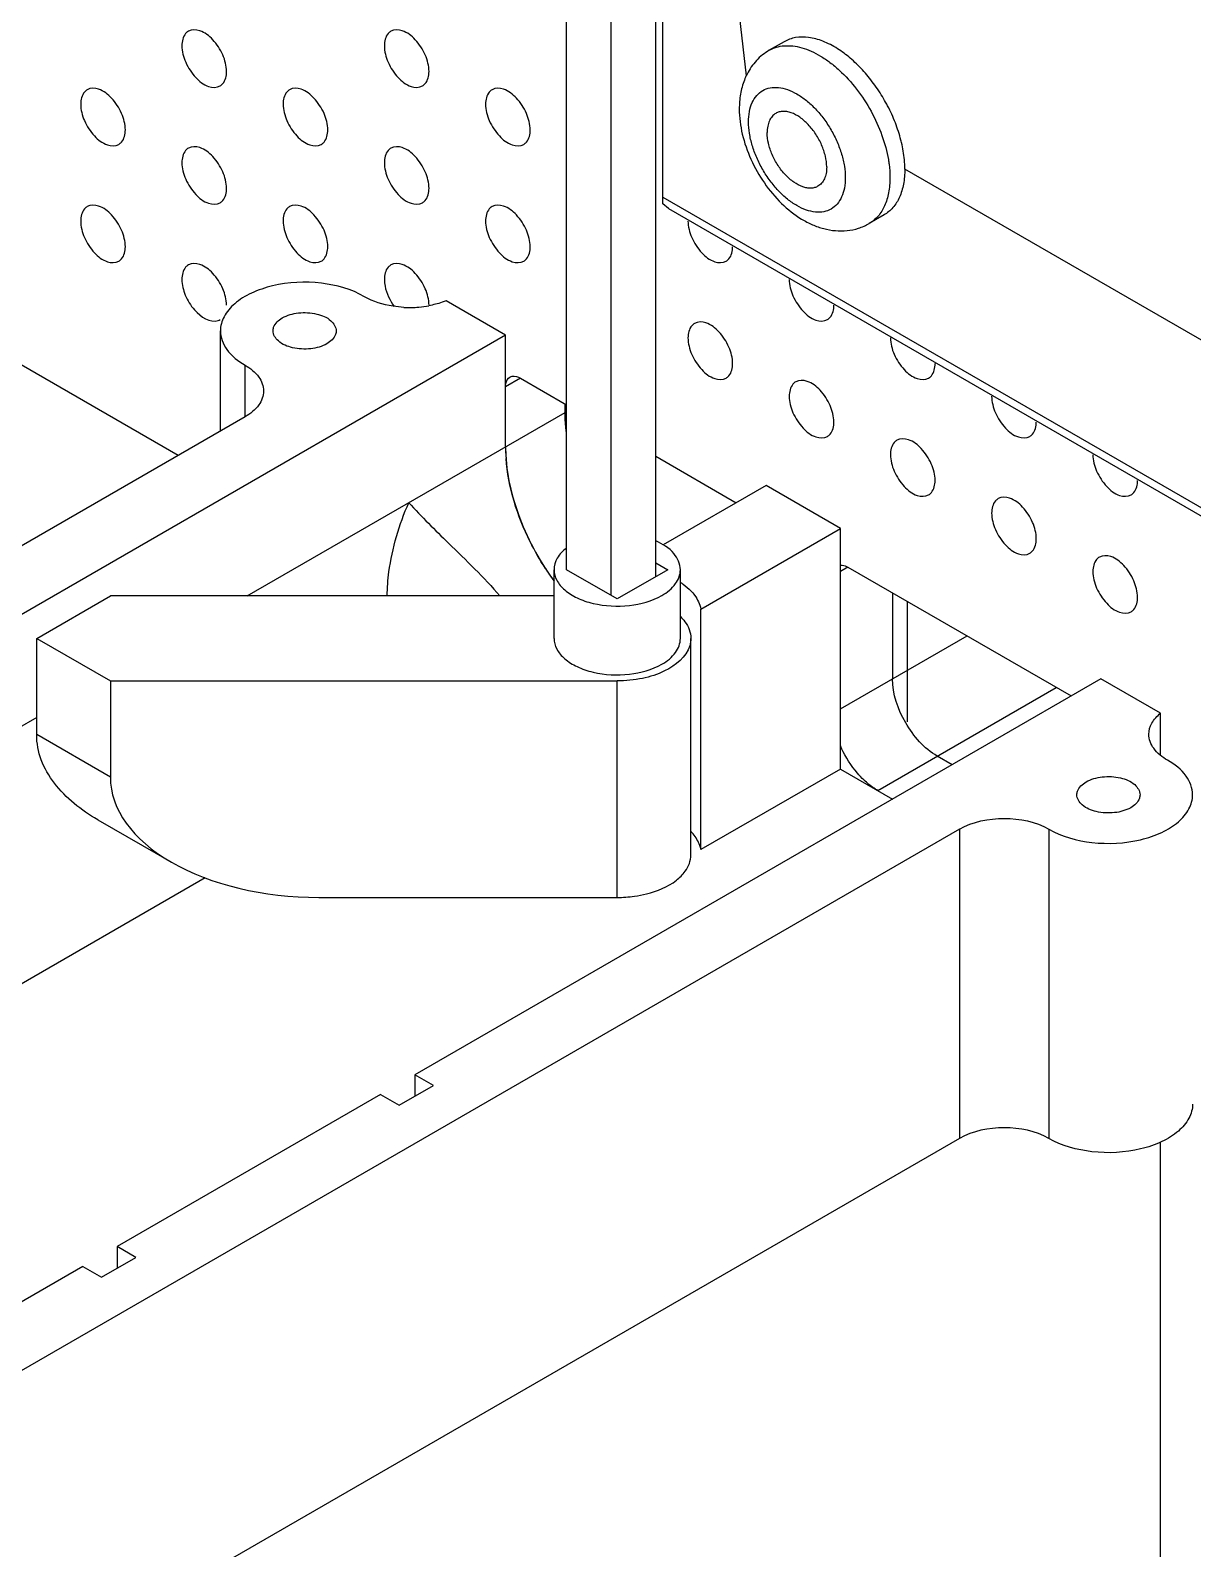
# Model space of a CAD drawing. Header units: millimetres. Extents: x 0 to 1189, y 0 to 841.
# Drawn here: x 968.2 to 1023.5, y 201.2 to 273.3 of the extents above; entities that cross this region are included whole.
import ezdxf

# ---------------------------------------------------------------- set-up
doc = ezdxf.new("R2010")
doc.units = ezdxf.units.MM
doc.header["$LTSCALE"] = 65.395
doc.layers.get('0').update_dxf_attribs({"linetype": 'CONTINUOUS'})
for name, color, linetype in [('AXIS', 7, 'CONTINUOUS'), ('CURVES', 7, 'CONTINUOUS'), ('SURFACES', 7, 'CONTINUOUS')]:
    doc.layers.add(name, color=color, linetype=linetype)

msp = doc.modelspace()

# ---------------------------------------------------------------- hatches: boundary and pattern name
at = {"linetype": 'Continuous'}
h = msp.add_hatch(dxfattribs=at)
h.set_pattern_fill('DEFAULT__2', color=2, scale=24.760129, angle=285, style=0, pattern_type=0)
h.set_pattern_definition([(285, (0, 0), (23.91645, 6.4084), [])])
edge = h.paths.add_edge_path()
edge.add_line((972.145, 59.583), (1104.698, 80.089))
edge.add_line((972.145, 79.996), (972.145, 59.583))
edge.add_line((972.145, 79.996), (1102.913, 100.226))
edge.add_line((1102.913, 100.226), (1102.913, 254.544))
edge.add_line((1104.698, 254.82), (1102.913, 254.544))
edge.add_line((1104.698, 254.82), (1104.698, 354.433))
edge.add_line((1104.698, 354.433), (1109.159, 355.124))
edge.add_line((1109.159, 77.513), (1109.159, 355.124))
edge.add_line((1109.159, 77.513), (1104.698, 76.823))
edge.add_line((1104.698, 76.823), (1104.698, 80.089))
edge = h.paths.add_edge_path()
edge.add_line((985.564, 322.94), (972.18, 320.869))
edge.add_line((985.564, 322.94), (985.564, 304.65))
edge.add_line((972.18, 302.579), (985.564, 304.65))
edge.add_line((972.18, 320.869), (972.18, 302.579))
edge = h.paths.add_edge_path()
edge.add_line((1091.359, 339.306), (1097.605, 340.272))
edge.add_line((1097.605, 340.272), (1097.605, 314.961))
edge.add_line((1091.359, 316.634), (1097.605, 314.961))
edge.add_line((1091.359, 339.306), (1091.359, 316.634))

# ---------------------------------------------------------------- linework, layer by layer
at = {"color": 7, "linetype": 'Continuous'}
for p, q in [((1000.015, 290.742), (1002.242, 271.16)), ((998.289, 265.09), (998.289, 282.348)), ((993.712, 247.699), (993.712, 279.834)), ((995.833, 246.474), (995.833, 278.609)), ((997.955, 247.372), (997.955, 277.384)), ((1030.816, 254.588), (1009.779, 266.733)), ((998.289, 265.408), (1030.816, 246.629)), ((998.548, 264.856), (998.289, 265.09)), ((998.548, 264.856), (1031.782, 245.668)), ((975.256, 253.128), (957.798, 263.208)), ((990.813, 258.844), (987.984, 260.477)), ((990.813, 258.844), (958.22, 240.026)), ((990.813, 253.536), (990.813, 258.844)), ((991.52, 256.802), (993.712, 255.537)), ((993.641, 255.169), (993.641, 255.578)), ((978.438, 254.965), (918.162, 220.165)), ((997.955, 253.087), (1001.773, 250.883)), ((1003.187, 251.699), (998.303, 248.88)), ((1006.723, 249.658), (1003.187, 251.699)), ((1000.092, 245.83), (1006.723, 249.658)), ((1006.723, 238.227), (1006.723, 249.658)), ((996.116, 246.311), (993.712, 247.699)), ((998.52, 247.699), (996.116, 246.311)), ((997.955, 248.025), (998.52, 247.699)), ((1007.076, 247.821), (1017.683, 241.697)), ((968.539, 244.433), (972.039, 246.453)), ((993.116, 246.453), (972.039, 246.453)), ((1009.198, 246.596), (1009.198, 242.514)), ((1000.092, 234.399), (1000.092, 245.83)), ((968.539, 239.86), (968.539, 244.433)), ((968.539, 244.433), (972.039, 242.412)), ((1019.097, 242.514), (986.504, 223.697)), ((1021.926, 240.881), (1019.097, 242.514)), ((972.039, 242.412), (972.039, 237.84)), ((972.039, 242.412), (996.116, 242.412)), ((1021.926, 238.88), (1021.926, 240.881)), ((1012.026, 238.431), (1011.319, 238.84)), ((1006.723, 238.227), (1000.092, 234.399)), ((1006.723, 238.227), (1009.197, 236.798)), ((1012.38, 235.37), (952.103, 200.569)), ((981.938, 232.124), (996.116, 232.124)), ((987.388, 223.186), (986.504, 223.697)), ((986.504, 223.697), (986.504, 222.676)), ((985.762, 222.247), (987.388, 223.186)), ((984.878, 222.758), (972.362, 215.532)), ((984.878, 222.758), (985.762, 222.247)), ((1012.38, 220.673), (953.275, 186.549)), ((1021.926, 126.571), (1021.926, 220.494)), ((971.619, 214.082), (973.246, 215.021)), ((973.246, 215.021), (972.362, 215.532)), ((972.362, 215.532), (972.362, 214.511)), ((970.736, 214.593), (958.22, 207.367)), ((970.736, 214.593), (971.619, 214.082))]:
    msp.add_line(p, q, dxfattribs=at)
at = {"color": 9, "linetype": 'Continuous'}
for p, q in [((978.438, 254.965), (978.438, 257.415)), ((991.52, 256.802), (990.813, 256.394)), ((978.544, 246.453), (993.641, 255.169)), ((1007.076, 247.821), (1006.723, 247.617)), ((1006.723, 241.085), (1012.733, 244.555)), ((996.116, 232.124), (996.116, 242.412)), ((1008.49, 237.207), (1016.976, 242.106)), ((968.539, 240.677), (958.22, 234.719)), ((972.039, 237.84), (968.539, 239.86)), ((1012.38, 235.37), (1012.38, 220.673)), ((1016.622, 235.37), (1016.622, 220.673)), ((976.541, 233.049), (963.523, 225.533))]:
    msp.add_line(p, q, dxfattribs=at)
at = {"color": 7, "linetype": 'Continuous'}
for centre, radius, start, end in [((1005.051, 269.843), 3.104, 153.01984, 158.83062), ((986.246, 265.335), 5.179, 267.12739, 274.92759), ((986.274, 265.044), 4.886, 274.89729, 280.63555), ((998.334, 253.543), 7.521, 180.05043, 184.26239), ((1003.442, 254.694), 12.784, 212.88249, 216.1153), ((1011.319, 241.306), 5.006, 203.26377, 204.78448), ((998.005, 233.716), 2.234, 39.77087, 43.61362), ((996.117, 238.095), 5.971, 269.9874, 277.82967)]:
    msp.add_arc(centre, radius, start, end, dxfattribs=at)
msp.add_ellipse((981.938, 237.84), major_axis=(9.899, 0), ratio=0.577353, start_param=-3.141593, end_param=-1.570796, dxfattribs=at)
for points, knots in [([(1003.338, 272.378), (1003.113, 272.248), (1002.701, 271.917), (1002.403, 271.483), (1002.285, 271.251)], [0, 0, 0, 0, 0.500152, 1, 1, 1, 1]), ([(1002.157, 270.964), (1002.073, 270.749), (1001.951, 270.295), (1001.915, 269.827), (1001.915, 269.591)], [0, 0, 0, 0, 0.49401, 1, 1, 1, 1]), ([(1001.915, 269.591), (1001.915, 269.19), (1002.023, 268.365), (1002.438, 267.175), (1003.071, 266.059), (1003.881, 265.09), (1004.686, 264.449), (1005.384, 264.083), (1005.922, 263.892), (1006.476, 263.792), (1007.037, 263.794), (1007.585, 263.907), (1007.928, 264.058), (1008.088, 264.15)], [0, 0, 0, 0, 0.125112, 0.256737, 0.391183, 0.523224, 0.648938, 0.709286, 0.768293, 0.826469, 0.884305, 0.942125, 1, 1, 1, 1]), ([(984.112, 260.671), (983.495, 261.032), (982.014, 261.437), (980.139, 261.346), (978.761, 260.89), (977.954, 260.4), (977.407, 259.78), (977.267, 259.279), (977.267, 259.048)], [0, 0, 0, 0, 0.269423, 0.560957, 0.695239, 0.813046, 0.912835, 1, 1, 1, 1]), ([(985.986, 260.163), (985.813, 260.172), (985.166, 260.237), (984.524, 260.431), (984.112, 260.671)], [0, 0, 0, 0, 0.267635, 1, 1, 1, 1]), ([(987.984, 260.477), (987.922, 260.451), (987.659, 260.352), (987.385, 260.281), (987.175, 260.242)], [0, 0, 0, 0, 0.24025, 1, 1, 1, 1]), ([(977.267, 259.048), (977.267, 258.736), (977.539, 258.041), (978.108, 257.606), (978.438, 257.415)], [0, 0, 0, 0, 0.449171, 1, 1, 1, 1]), ([(978.438, 257.415), (978.687, 257.272), (979.113, 256.945), (979.317, 256.424), (979.317, 256.19)], [0, 0, 0, 0, 0.550826, 1, 1, 1, 1]), ([(990.813, 256.394), (990.813, 256.445), (990.824, 256.614), (990.915, 256.792), (991.02, 256.852)], [0, 0, 0, 0, 0.294965, 1, 1, 1, 1]), ([(991.02, 256.852), (991.053, 256.871), (991.219, 256.931), (991.404, 256.87), (991.52, 256.802)], [0, 0, 0, 0, 0.220859, 1, 1, 1, 1]), ([(979.317, 256.19), (979.317, 255.956), (979.113, 255.435), (978.687, 255.109), (978.438, 254.965)], [0, 0, 0, 0, 0.449174, 1, 1, 1, 1]), ([(993.709, 254.157), (993.698, 254.244), (993.659, 254.58), (993.641, 254.918), (993.641, 255.169)], [0, 0, 0, 0, 0.257124, 1, 1, 1, 1]), ([(990.813, 253.536), (990.813, 252.46), (991.303, 250.198), (992.381, 248.176), (993.075, 247.213)], [0, 0, 0, 0, 0.47567, 1, 1, 1, 1]), ([(992.706, 247.753), (992.441, 248.164), (991.521, 249.781), (990.934, 251.615), (990.834, 252.984)], [0, 0, 0, 0, 0.262727, 1, 1, 1, 1]), ([(985.192, 246.453), (985.196, 246.835), (985.312, 248.355), (985.757, 249.84), (986.217, 250.883)], [0, 0, 0, 0, 0.250955, 1, 1, 1, 1]), ([(986.217, 250.883), (986.817, 250.214), (988.298, 248.774), (989.777, 247.33), (990.546, 246.454)], [0, 0, 0, 0, 0.435328, 1, 1, 1, 1]), ([(1006.723, 247.916), (1006.75, 247.918), (1006.874, 247.917), (1006.994, 247.869), (1007.076, 247.821)], [0, 0, 0, 0, 0.22466, 1, 1, 1, 1]), ([(999.117, 247.103), (999.164, 247.072), (999.342, 246.949), (999.508, 246.807), (999.619, 246.691)], [0, 0, 0, 0, 0.261795, 1, 1, 1, 1]), ([(999.619, 246.691), (999.68, 246.627), (999.895, 246.376), (1000.046, 246.066), (1000.092, 245.83)], [0, 0, 0, 0, 0.270238, 1, 1, 1, 1]), ([(999.118, 245.471), (999.196, 245.396), (999.457, 245.109), (999.616, 244.714), (999.616, 244.433)], [0, 0, 0, 0, 0.277228, 1, 1, 1, 1]), ([(993.116, 244.433), (993.116, 244.26), (993.221, 243.885), (993.629, 243.421), (994.231, 243.054), (995.261, 242.711), (996.664, 242.64), (997.773, 242.94), (998.237, 243.208)], [0, 0, 0, 0, 0.08715, 0.186864, 0.304531, 0.438673, 0.730088, 1, 1, 1, 1]), ([(999.564, 244.086), (999.401, 243.545), (998.558, 242.881), (997.297, 242.492), (996.518, 242.412), (996.116, 242.412)], [0, 0, 0, 0, 0.422422, 0.699497, 1, 1, 1, 1]), ([(998.237, 243.208), (998.486, 243.351), (998.912, 243.678), (999.116, 244.199), (999.116, 244.433)], [0, 0, 0, 0, 0.550752, 1, 1, 1, 1]), ([(1011.319, 238.84), (1010.689, 239.203), (1009.695, 240.351), (1009.198, 241.787), (1009.198, 242.514)], [0, 0, 0, 0, 0.499999, 1, 1, 1, 1]), ([(1021.371, 239.879), (1021.371, 240.06), (1021.487, 240.455), (1021.763, 240.749), (1021.926, 240.881)], [0, 0, 0, 0, 0.463976, 1, 1, 1, 1]), ([(971.439, 235.819), (970.661, 236.268), (969.58, 237.107), (968.7, 238.618), (968.537, 239.453), (968.539, 239.86)], [0, 0, 0, 0, 0.520067, 0.764422, 1, 1, 1, 1]), ([(1022.262, 238.645), (1022.01, 238.789), (1021.578, 239.116), (1021.37, 239.643), (1021.371, 239.879)], [0, 0, 0, 0, 0.551366, 1, 1, 1, 1]), ([(1007.835, 237.705), (1007.727, 237.808), (1007.305, 238.256), (1006.97, 238.784), (1006.774, 239.207)], [0, 0, 0, 0, 0.242451, 1, 1, 1, 1]), ([(1023.451, 237.003), (1023.45, 237.317), (1023.173, 238.018), (1022.597, 238.454), (1022.262, 238.645)], [0, 0, 0, 0, 0.448671, 1, 1, 1, 1]), ([(1008.49, 237.207), (1008.434, 237.239), (1008.201, 237.385), (1007.987, 237.56), (1007.835, 237.705)], [0, 0, 0, 0, 0.237222, 1, 1, 1, 1]), ([(1016.622, 235.37), (1017.241, 235.012), (1018.72, 234.612), (1020.591, 234.707), (1021.964, 235.164), (1022.767, 235.654), (1023.311, 236.273), (1023.451, 236.772), (1023.451, 237.003)], [0, 0, 0, 0, 0.269873, 0.561322, 0.695464, 0.813141, 0.912854, 1, 1, 1, 1]), ([(1000.092, 234.399), (1000.079, 234.464), (1000.007, 234.734), (999.858, 234.981), (999.722, 235.145)], [0, 0, 0, 0, 0.237176, 1, 1, 1, 1]), ([(999.148, 233.135), (999.221, 233.208), (999.468, 233.491), (999.616, 233.872), (999.616, 234.145)], [0, 0, 0, 0, 0.275949, 1, 1, 1, 1]), ([(996.931, 232.18), (997.125, 232.207), (997.826, 232.34), (998.515, 232.621), (998.925, 232.939)], [0, 0, 0, 0, 0.274344, 1, 1, 1, 1]), ([(1023.451, 222.306), (1023.451, 222.075), (1023.311, 221.576), (1022.767, 220.957), (1021.964, 220.467), (1020.591, 220.01), (1018.72, 219.915), (1017.241, 220.315), (1016.622, 220.673)], [0, 0, 0, 0, 0.087146, 0.186859, 0.304536, 0.438678, 0.730127, 1, 1, 1, 1])]:
    msp.add_open_spline(points, degree=3, knots=knots, dxfattribs=at)
at = {"color": 9, "linetype": 'Continuous'}
for points, knots in [([(1003.338, 272.378), (1003.445, 272.439), (1003.677, 272.539), (1004.059, 272.608), (1004.469, 272.597), (1004.899, 272.509), (1005.342, 272.345), (1005.791, 272.108), (1006.238, 271.804), (1006.833, 271.304), (1007.519, 270.546), (1008.202, 269.499), (1008.716, 268.368), (1008.931, 267.576), (1008.997, 267.185)], [0, 0, 0, 0, 0.042851, 0.087179, 0.134224, 0.184855, 0.23954, 0.298395, 0.361243, 0.427678, 0.56873, 0.715717, 0.861729, 1, 1, 1, 1]), ([(1002.355, 268.978), (1002.355, 269.143), (1002.379, 269.456), (1002.506, 269.886), (1002.72, 270.236), (1003.017, 270.485), (1003.381, 270.617), (1003.79, 270.628), (1004.226, 270.522), (1004.675, 270.309), (1005.121, 269.997), (1005.548, 269.596), (1005.942, 269.124), (1006.288, 268.596), (1006.572, 268.032), (1006.785, 267.455), (1006.918, 266.884), (1006.951, 266.506), (1006.951, 266.325)], [0, 0, 0, 0, 0.060381, 0.114394, 0.162977, 0.20835, 0.253722, 0.302305, 0.356319, 0.416698, 0.483284, 0.55513, 0.630755, 0.708348, 0.785942, 0.861567, 0.933411, 1, 1, 1, 1]), ([(1006.951, 266.325), (1006.951, 266.16), (1006.926, 265.847), (1006.799, 265.417), (1006.585, 265.067), (1006.289, 264.818), (1005.924, 264.686), (1005.515, 264.675), (1005.079, 264.781), (1004.631, 264.994), (1004.185, 265.306), (1003.757, 265.707), (1003.363, 266.179), (1003.017, 266.707), (1002.733, 267.271), (1002.521, 267.848), (1002.388, 268.419), (1002.355, 268.797), (1002.355, 268.978)], [0, 0, 0, 0, 0.060381, 0.114394, 0.162977, 0.20835, 0.253722, 0.302305, 0.356319, 0.416698, 0.483284, 0.55513, 0.630755, 0.708348, 0.785942, 0.861567, 0.933411, 1, 1, 1, 1]), ([(1008.997, 267.185), (1009.009, 267.111), (1009.052, 266.827), (1009.072, 266.538), (1009.072, 266.325)], [0, 0, 0, 0, 0.258755, 1, 1, 1, 1]), ([(1009.072, 266.325), (1009.072, 266.084), (1009.036, 265.626), (1008.851, 264.998), (1008.585, 264.564), (1008.316, 264.3), (1008.166, 264.195), (1008.088, 264.15)], [0, 0, 0, 0, 0.289587, 0.548633, 0.781635, 0.891837, 1, 1, 1, 1])]:
    msp.add_open_spline(points, degree=3, knots=knots, dxfattribs=at)
at = {"color": 7, "linetype": 'Continuous'}
for points in [[(999.616, 244.433), (999.616, 244.316), (999.598, 244.198), (999.564, 244.086)], [(1012.38, 235.37), (1013.009, 235.733), (1014.501, 236.021), (1015.993, 235.733), (1016.622, 235.37)], [(998.925, 232.939), (999.003, 233), (999.078, 233.065), (999.148, 233.135)], [(1016.622, 220.673), (1015.993, 221.036), (1014.501, 221.324), (1013.009, 221.036), (1012.38, 220.673)]]:
    msp.add_open_spline(points, degree=3, dxfattribs=at)
at = {"layer": 'AXIS', "color": 7, "linetype": 'Continuous'}
for p, q in [((1004.045, 272.786), (1003.338, 272.378)), ((1008.795, 264.558), (1008.088, 264.15)), ((977.267, 254.289), (977.267, 259.048)), ((993.116, 244.433), (993.116, 247.699)), ((999.116, 244.433), (999.116, 247.699))]:
    msp.add_line(p, q, dxfattribs=at)
for centre, radius, start, end in [((1001.683, 265.937), 8.213, 27.57405, 30.34703), ((1003.165, 266.465), 6.637, 13.31315, 14.40811), ((1004.992, 266.727), 4.787, 2.04349, 2.31891), ((1005.187, 266.733), 4.592, 0.00568, 2.05978), ((976.996, 260.018), 0.504, 288.90508, 300.13009)]:
    msp.add_arc(centre, radius, start, end, dxfattribs=at)
for points, knots in [([(975.747, 273.283), (975.698, 273.254), (975.496, 273.084), (975.438, 272.798), (975.438, 272.597)], [0, 0, 0, 0, 0.220867, 1, 1, 1, 1]), ([(977.559, 271.372), (977.559, 271.64), (977.412, 272.198), (976.963, 272.877), (976.393, 273.346), (975.904, 273.374), (975.747, 273.283)], [0, 0, 0, 0, 0.271663, 0.564879, 0.816489, 1, 1, 1, 1]), ([(985.364, 273.283), (985.315, 273.254), (985.113, 273.084), (985.054, 272.798), (985.054, 272.597)], [0, 0, 0, 0, 0.220867, 1, 1, 1, 1]), ([(987.176, 271.372), (987.176, 271.64), (987.029, 272.198), (986.58, 272.877), (986.01, 273.346), (985.521, 273.374), (985.364, 273.283)], [0, 0, 0, 0, 0.271663, 0.564879, 0.816489, 1, 1, 1, 1]), ([(1006.581, 272.453), (1006.36, 272.593), (1005.92, 272.824), (1005.24, 273.015), (1004.693, 273.016), (1004.304, 272.915), (1004.128, 272.833), (1004.046, 272.786)], [0, 0, 0, 0, 0.292209, 0.552271, 0.784188, 0.893224, 1, 1, 1, 1]), ([(975.438, 272.597), (975.438, 272.328), (975.584, 271.771), (976.034, 271.091), (976.603, 270.623), (977.093, 270.595), (977.249, 270.686)], [0, 0, 0, 0, 0.271663, 0.564879, 0.816489, 1, 1, 1, 1]), ([(985.054, 272.597), (985.054, 272.329), (985.201, 271.771), (985.65, 271.091), (986.22, 270.623), (986.709, 270.595), (986.866, 270.686)], [0, 0, 0, 0, 0.271663, 0.564879, 0.816489, 1, 1, 1, 1]), ([(1008.771, 270.086), (1008.626, 270.333), (1008.314, 270.808), (1007.783, 271.453), (1007.209, 272.009), (1006.793, 272.32), (1006.581, 272.453)], [0, 0, 0, 0, 0.264245, 0.522407, 0.769155, 1, 1, 1, 1]), ([(977.249, 270.686), (977.299, 270.714), (977.5, 270.885), (977.559, 271.171), (977.559, 271.372)], [0, 0, 0, 0, 0.220867, 1, 1, 1, 1]), ([(986.866, 270.686), (986.915, 270.715), (987.117, 270.885), (987.176, 271.171), (987.176, 271.372)], [0, 0, 0, 0, 0.220867, 1, 1, 1, 1]), ([(972.751, 268.596), (972.751, 268.864), (972.604, 269.422), (972.155, 270.101), (971.585, 270.57), (971.096, 270.598), (970.939, 270.507)], [0, 0, 0, 0, 0.271663, 0.564879, 0.816489, 1, 1, 1, 1]), ([(982.367, 268.596), (982.367, 268.864), (982.221, 269.422), (981.771, 270.101), (981.202, 270.57), (980.712, 270.598), (980.556, 270.507)], [0, 0, 0, 0, 0.271663, 0.564879, 0.816489, 1, 1, 1, 1]), ([(991.984, 268.596), (991.984, 268.864), (991.837, 269.422), (991.388, 270.101), (990.818, 270.57), (990.329, 270.598), (990.172, 270.507)], [0, 0, 0, 0, 0.271663, 0.564879, 0.816489, 1, 1, 1, 1]), ([(970.939, 270.507), (970.89, 270.478), (970.688, 270.308), (970.629, 270.022), (970.629, 269.82)], [0, 0, 0, 0, 0.220867, 1, 1, 1, 1]), ([(980.556, 270.507), (980.506, 270.478), (980.305, 270.308), (980.246, 270.022), (980.246, 269.821)], [0, 0, 0, 0, 0.220867, 1, 1, 1, 1]), ([(990.172, 270.507), (990.123, 270.478), (989.921, 270.308), (989.863, 270.022), (989.863, 269.821)], [0, 0, 0, 0, 0.220867, 1, 1, 1, 1]), ([(970.629, 269.82), (970.629, 269.552), (970.776, 268.995), (971.226, 268.315), (971.795, 267.847), (972.284, 267.819), (972.441, 267.91)], [0, 0, 0, 0, 0.271663, 0.564879, 0.816489, 1, 1, 1, 1]), ([(980.246, 269.821), (980.246, 269.552), (980.393, 268.995), (980.842, 268.315), (981.412, 267.847), (981.901, 267.819), (982.058, 267.91)], [0, 0, 0, 0, 0.271663, 0.564879, 0.816489, 1, 1, 1, 1]), ([(989.863, 269.821), (989.863, 269.552), (990.009, 268.995), (990.459, 268.315), (991.028, 267.847), (991.518, 267.819), (991.674, 267.91)], [0, 0, 0, 0, 0.271663, 0.564879, 0.816489, 1, 1, 1, 1]), ([(1003.653, 269.384), (1003.587, 269.345), (1003.463, 269.242), (1003.332, 269.027), (1003.254, 268.762), (1003.238, 268.569), (1003.238, 268.468)], [0, 0, 0, 0, 0.217772, 0.450957, 0.710193, 1, 1, 1, 1]), ([(1006.067, 266.835), (1006.067, 267.006), (1006.019, 267.365), (1005.841, 267.893), (1005.565, 268.402), (1005.216, 268.849), (1004.821, 269.199), (1004.463, 269.395), (1004.183, 269.469), (1003.99, 269.483), (1003.811, 269.457), (1003.702, 269.412), (1003.653, 269.384)], [0, 0, 0, 0, 0.128683, 0.270277, 0.417434, 0.561781, 0.695452, 0.812715, 0.864678, 0.912511, 0.95714, 1, 1, 1, 1]), ([(1009.592, 268.116), (1009.521, 268.393), (1009.341, 268.947), (1009.1, 269.477), (1008.963, 269.739)], [0, 0, 0, 0, 0.491783, 1, 1, 1, 1]), ([(972.441, 267.91), (972.49, 267.938), (972.692, 268.109), (972.751, 268.395), (972.751, 268.596)], [0, 0, 0, 0, 0.220867, 1, 1, 1, 1]), ([(982.058, 267.91), (982.107, 267.938), (982.309, 268.109), (982.367, 268.395), (982.367, 268.596)], [0, 0, 0, 0, 0.220867, 1, 1, 1, 1]), ([(991.674, 267.91), (991.724, 267.938), (991.925, 268.109), (991.984, 268.395), (991.984, 268.596)], [0, 0, 0, 0, 0.220867, 1, 1, 1, 1]), ([(1005.653, 265.92), (1005.603, 265.891), (1005.495, 265.846), (1005.315, 265.82), (1005.123, 265.834), (1004.843, 265.908), (1004.485, 266.104), (1004.089, 266.454), (1003.74, 266.901), (1003.465, 267.41), (1003.286, 267.938), (1003.238, 268.297), (1003.238, 268.468)], [0, 0, 0, 0, 0.04286, 0.087489, 0.135322, 0.187285, 0.304548, 0.438219, 0.582566, 0.729723, 0.871317, 1, 1, 1, 1]), ([(975.747, 267.73), (975.698, 267.702), (975.496, 267.532), (975.438, 267.246), (975.438, 267.044)], [0, 0, 0, 0, 0.220867, 1, 1, 1, 1]), ([(977.559, 265.82), (977.559, 266.088), (977.412, 266.645), (976.963, 267.325), (976.393, 267.794), (975.904, 267.821), (975.747, 267.73)], [0, 0, 0, 0, 0.271663, 0.564879, 0.816489, 1, 1, 1, 1]), ([(985.364, 267.731), (985.315, 267.702), (985.113, 267.532), (985.054, 267.246), (985.054, 267.044)], [0, 0, 0, 0, 0.220867, 1, 1, 1, 1]), ([(987.176, 265.82), (987.176, 266.088), (987.029, 266.646), (986.58, 267.325), (986.01, 267.794), (985.521, 267.822), (985.364, 267.731)], [0, 0, 0, 0, 0.271663, 0.564879, 0.816489, 1, 1, 1, 1]), ([(1009.775, 266.921), (1009.772, 267.007), (1009.747, 267.368), (1009.686, 267.726), (1009.623, 267.993)], [0, 0, 0, 0, 0.240263, 1, 1, 1, 1]), ([(975.438, 267.044), (975.438, 266.776), (975.584, 266.219), (976.034, 265.539), (976.603, 265.07), (977.093, 265.043), (977.249, 265.134)], [0, 0, 0, 0, 0.271663, 0.564879, 0.816489, 1, 1, 1, 1]), ([(985.054, 267.044), (985.054, 266.776), (985.201, 266.219), (985.65, 265.539), (986.22, 265.071), (986.709, 265.043), (986.866, 265.134)], [0, 0, 0, 0, 0.271663, 0.564879, 0.816489, 1, 1, 1, 1]), ([(1006.067, 266.835), (1006.067, 266.734), (1006.052, 266.541), (1005.973, 266.276), (1005.842, 266.061), (1005.719, 265.958), (1005.653, 265.92)], [0, 0, 0, 0, 0.289807, 0.549043, 0.782228, 1, 1, 1, 1]), ([(1009.779, 266.733), (1009.779, 266.492), (1009.743, 266.034), (1009.558, 265.406), (1009.292, 264.972), (1009.023, 264.708), (1008.873, 264.603), (1008.795, 264.558)], [0, 0, 0, 0, 0.289585, 0.548634, 0.781635, 0.891837, 1, 1, 1, 1]), ([(977.249, 265.134), (977.299, 265.162), (977.5, 265.332), (977.559, 265.619), (977.559, 265.82)], [0, 0, 0, 0, 0.220867, 1, 1, 1, 1]), ([(986.866, 265.134), (986.915, 265.162), (987.117, 265.333), (987.176, 265.619), (987.176, 265.82)], [0, 0, 0, 0, 0.220867, 1, 1, 1, 1]), ([(970.939, 264.954), (970.89, 264.926), (970.688, 264.755), (970.629, 264.469), (970.629, 264.268)], [0, 0, 0, 0, 0.220867, 1, 1, 1, 1]), ([(972.751, 263.044), (972.751, 263.312), (972.604, 263.869), (972.155, 264.549), (971.585, 265.017), (971.096, 265.045), (970.939, 264.954)], [0, 0, 0, 0, 0.271663, 0.564879, 0.816489, 1, 1, 1, 1]), ([(980.556, 264.954), (980.506, 264.926), (980.305, 264.756), (980.246, 264.469), (980.246, 264.268)], [0, 0, 0, 0, 0.220867, 1, 1, 1, 1]), ([(982.367, 263.044), (982.367, 263.312), (982.221, 263.869), (981.771, 264.549), (981.202, 265.018), (980.712, 265.045), (980.556, 264.954)], [0, 0, 0, 0, 0.271663, 0.564879, 0.816489, 1, 1, 1, 1]), ([(990.172, 264.954), (990.123, 264.926), (989.921, 264.756), (989.863, 264.47), (989.863, 264.268)], [0, 0, 0, 0, 0.220867, 1, 1, 1, 1]), ([(991.984, 263.044), (991.984, 263.312), (991.837, 263.87), (991.388, 264.549), (990.818, 265.018), (990.329, 265.045), (990.172, 264.954)], [0, 0, 0, 0, 0.271663, 0.564879, 0.816489, 1, 1, 1, 1]), ([(970.629, 264.268), (970.629, 264), (970.776, 263.442), (971.226, 262.763), (971.795, 262.294), (972.284, 262.266), (972.441, 262.357)], [0, 0, 0, 0, 0.271663, 0.564879, 0.816489, 1, 1, 1, 1]), ([(980.246, 264.268), (980.246, 264), (980.393, 263.442), (980.842, 262.763), (981.412, 262.294), (981.901, 262.267), (982.058, 262.358)], [0, 0, 0, 0, 0.271663, 0.564879, 0.816489, 1, 1, 1, 1]), ([(989.863, 264.268), (989.863, 264), (990.009, 263.443), (990.459, 262.763), (991.028, 262.294), (991.518, 262.267), (991.674, 262.358)], [0, 0, 0, 0, 0.271663, 0.564879, 0.816489, 1, 1, 1, 1]), ([(999.479, 264.268), (999.479, 264), (999.626, 263.443), (1000.075, 262.763), (1000.645, 262.295), (1001.134, 262.267), (1001.291, 262.358)], [0, 0, 0, 0, 0.271663, 0.564879, 0.816489, 1, 1, 1, 1]), ([(972.441, 262.357), (972.49, 262.386), (972.692, 262.556), (972.751, 262.842), (972.751, 263.044)], [0, 0, 0, 0, 0.220867, 1, 1, 1, 1]), ([(982.058, 262.358), (982.107, 262.386), (982.309, 262.556), (982.367, 262.842), (982.367, 263.044)], [0, 0, 0, 0, 0.220867, 1, 1, 1, 1]), ([(991.674, 262.358), (991.724, 262.386), (991.925, 262.556), (991.984, 262.843), (991.984, 263.044)], [0, 0, 0, 0, 0.220867, 1, 1, 1, 1]), ([(1001.291, 262.358), (1001.34, 262.386), (1001.542, 262.557), (1001.601, 262.843), (1001.601, 263.044)], [0, 0, 0, 0, 0.220867, 1, 1, 1, 1]), ([(975.747, 262.178), (975.698, 262.15), (975.496, 261.979), (975.438, 261.693), (975.438, 261.492)], [0, 0, 0, 0, 0.220867, 1, 1, 1, 1]), ([(977.559, 260.267), (977.559, 260.536), (977.412, 261.093), (976.963, 261.773), (976.393, 262.241), (975.904, 262.269), (975.747, 262.178)], [0, 0, 0, 0, 0.271663, 0.564879, 0.816489, 1, 1, 1, 1]), ([(985.364, 262.178), (985.315, 262.15), (985.113, 261.979), (985.054, 261.693), (985.054, 261.492)], [0, 0, 0, 0, 0.220867, 1, 1, 1, 1]), ([(987.176, 260.268), (987.176, 260.536), (987.029, 261.093), (986.58, 261.773), (986.01, 262.241), (985.521, 262.269), (985.364, 262.178)], [0, 0, 0, 0, 0.271663, 0.564879, 0.816489, 1, 1, 1, 1]), ([(975.438, 261.492), (975.438, 261.238), (975.579, 260.702), (976.038, 259.924), (976.772, 259.408), (977.16, 259.54)], [0, 0, 0, 0, 0.270514, 0.564504, 1, 1, 1, 1]), ([(985.054, 261.492), (985.054, 261.387), (985.106, 260.929), (985.31, 260.494), (985.521, 260.209)], [0, 0, 0, 0, 0.228551, 1, 1, 1, 1]), ([(1004.288, 261.492), (1004.288, 261.224), (1004.434, 260.667), (1004.884, 259.987), (1005.453, 259.519), (1005.943, 259.491), (1006.099, 259.582)], [0, 0, 0, 0, 0.271663, 0.564879, 0.816489, 1, 1, 1, 1]), ([(980.206, 259.66), (980.438, 259.794), (980.994, 259.946), (981.807, 259.897), (982.497, 259.638), (982.767, 259.229), (982.767, 259.048)], [0, 0, 0, 0, 0.271611, 0.564793, 0.816422, 1, 1, 1, 1]), ([(1006.099, 259.582), (1006.149, 259.61), (1006.35, 259.78), (1006.409, 260.067), (1006.409, 260.268)], [0, 0, 0, 0, 0.220867, 1, 1, 1, 1]), ([(979.767, 259.048), (979.767, 259.105), (979.813, 259.365), (980.032, 259.559), (980.206, 259.66)], [0, 0, 0, 0, 0.220966, 1, 1, 1, 1]), ([(982.328, 258.435), (982.095, 258.301), (981.54, 258.15), (980.727, 258.199), (980.037, 258.458), (979.767, 258.867), (979.767, 259.048)], [0, 0, 0, 0, 0.271611, 0.564793, 0.816422, 1, 1, 1, 1]), ([(982.767, 259.048), (982.767, 258.991), (982.721, 258.73), (982.502, 258.536), (982.328, 258.435)], [0, 0, 0, 0, 0.220966, 1, 1, 1, 1]), ([(999.789, 259.402), (999.74, 259.374), (999.538, 259.203), (999.479, 258.917), (999.479, 258.716)], [0, 0, 0, 0, 0.220867, 1, 1, 1, 1]), ([(1001.601, 257.492), (1001.601, 257.76), (1001.454, 258.317), (1001.005, 258.997), (1000.435, 259.465), (999.946, 259.493), (999.789, 259.402)], [0, 0, 0, 0, 0.271663, 0.564879, 0.816489, 1, 1, 1, 1]), ([(999.479, 258.716), (999.479, 258.448), (999.626, 257.89), (1000.075, 257.211), (1000.645, 256.742), (1001.134, 256.714), (1001.291, 256.805)], [0, 0, 0, 0, 0.271663, 0.564879, 0.816489, 1, 1, 1, 1]), ([(1009.096, 258.716), (1009.096, 258.448), (1009.243, 257.891), (1009.692, 257.211), (1010.262, 256.742), (1010.751, 256.715), (1010.908, 256.806)], [0, 0, 0, 0, 0.271663, 0.564879, 0.816489, 1, 1, 1, 1]), ([(1001.291, 256.805), (1001.34, 256.834), (1001.542, 257.004), (1001.601, 257.29), (1001.601, 257.492)], [0, 0, 0, 0, 0.220867, 1, 1, 1, 1]), ([(1010.908, 256.806), (1010.957, 256.834), (1011.159, 257.004), (1011.217, 257.29), (1011.217, 257.492)], [0, 0, 0, 0, 0.220867, 1, 1, 1, 1]), ([(1004.597, 256.626), (1004.548, 256.598), (1004.346, 256.427), (1004.288, 256.141), (1004.288, 255.94)], [0, 0, 0, 0, 0.220867, 1, 1, 1, 1]), ([(1006.409, 254.715), (1006.409, 254.984), (1006.262, 255.541), (1005.813, 256.221), (1005.243, 256.689), (1004.754, 256.717), (1004.597, 256.626)], [0, 0, 0, 0, 0.271663, 0.564879, 0.816489, 1, 1, 1, 1]), ([(1004.288, 255.94), (1004.288, 255.672), (1004.434, 255.114), (1004.884, 254.435), (1005.453, 253.966), (1005.943, 253.938), (1006.099, 254.029)], [0, 0, 0, 0, 0.271663, 0.564879, 0.816489, 1, 1, 1, 1]), ([(1013.904, 255.94), (1013.904, 255.672), (1014.051, 255.114), (1014.5, 254.435), (1015.07, 253.966), (1015.559, 253.938), (1015.716, 254.03)], [0, 0, 0, 0, 0.271663, 0.564879, 0.816489, 1, 1, 1, 1]), ([(1006.099, 254.029), (1006.149, 254.058), (1006.35, 254.228), (1006.409, 254.514), (1006.409, 254.715)], [0, 0, 0, 0, 0.220867, 1, 1, 1, 1]), ([(1015.716, 254.03), (1015.765, 254.058), (1015.967, 254.228), (1016.026, 254.514), (1016.026, 254.716)], [0, 0, 0, 0, 0.220867, 1, 1, 1, 1]), ([(1009.406, 253.85), (1009.356, 253.822), (1009.155, 253.651), (1009.096, 253.365), (1009.096, 253.164)], [0, 0, 0, 0, 0.220867, 1, 1, 1, 1]), ([(1011.217, 251.939), (1011.217, 252.208), (1011.071, 252.765), (1010.621, 253.445), (1010.052, 253.913), (1009.562, 253.941), (1009.406, 253.85)], [0, 0, 0, 0, 0.271663, 0.564879, 0.816489, 1, 1, 1, 1]), ([(1009.096, 253.164), (1009.096, 252.896), (1009.243, 252.338), (1009.692, 251.659), (1010.262, 251.19), (1010.751, 251.162), (1010.908, 251.253)], [0, 0, 0, 0, 0.271663, 0.564879, 0.816489, 1, 1, 1, 1]), ([(1018.713, 253.164), (1018.713, 252.896), (1018.859, 252.338), (1019.309, 251.659), (1019.878, 251.19), (1020.368, 251.162), (1020.524, 251.253)], [0, 0, 0, 0, 0.271663, 0.564879, 0.816489, 1, 1, 1, 1]), ([(1010.908, 251.253), (1010.957, 251.282), (1011.159, 251.452), (1011.217, 251.738), (1011.217, 251.939)], [0, 0, 0, 0, 0.220867, 1, 1, 1, 1]), ([(1020.524, 251.253), (1020.574, 251.282), (1020.775, 251.452), (1020.834, 251.738), (1020.834, 251.94)], [0, 0, 0, 0, 0.220867, 1, 1, 1, 1]), ([(1014.214, 251.074), (1014.165, 251.046), (1013.963, 250.875), (1013.904, 250.589), (1013.904, 250.388)], [0, 0, 0, 0, 0.220867, 1, 1, 1, 1]), ([(1016.026, 249.163), (1016.026, 249.432), (1015.879, 249.989), (1015.429, 250.669), (1014.86, 251.137), (1014.371, 251.165), (1014.214, 251.074)], [0, 0, 0, 0, 0.271663, 0.564879, 0.816489, 1, 1, 1, 1]), ([(1013.904, 250.388), (1013.904, 250.12), (1014.051, 249.562), (1014.5, 248.883), (1015.07, 248.414), (1015.559, 248.386), (1015.716, 248.477)], [0, 0, 0, 0, 0.271663, 0.564879, 0.816489, 1, 1, 1, 1]), ([(999.116, 247.699), (999.116, 247.972), (998.825, 248.59), (998.275, 248.924), (997.956, 249.067)], [0, 0, 0, 0, 0.439193, 1, 1, 1, 1]), ([(1015.716, 248.477), (1015.765, 248.506), (1015.967, 248.676), (1016.026, 248.962), (1016.026, 249.163)], [0, 0, 0, 0, 0.220867, 1, 1, 1, 1]), ([(993.709, 248.732), (993.536, 248.597), (993.242, 248.298), (993.116, 247.887), (993.116, 247.699)], [0, 0, 0, 0, 0.538551, 1, 1, 1, 1]), ([(1019.022, 248.298), (1018.973, 248.269), (1018.771, 248.099), (1018.713, 247.813), (1018.713, 247.612)], [0, 0, 0, 0, 0.220867, 1, 1, 1, 1]), ([(1020.834, 246.387), (1020.834, 246.655), (1020.687, 247.213), (1020.238, 247.893), (1019.668, 248.361), (1019.179, 248.389), (1019.022, 248.298)], [0, 0, 0, 0, 0.271663, 0.564879, 0.816489, 1, 1, 1, 1]), ([(993.116, 247.699), (993.116, 247.526), (993.221, 247.151), (993.629, 246.687), (994.231, 246.32), (995.261, 245.977), (996.664, 245.906), (997.773, 246.206), (998.237, 246.474)], [0, 0, 0, 0, 0.08715, 0.186864, 0.304531, 0.438673, 0.730087, 1, 1, 1, 1]), ([(998.237, 246.474), (998.486, 246.617), (998.912, 246.944), (999.116, 247.465), (999.116, 247.699)], [0, 0, 0, 0, 0.550751, 1, 1, 1, 1]), ([(1018.713, 247.612), (1018.713, 247.344), (1018.859, 246.786), (1019.309, 246.107), (1019.878, 245.638), (1020.368, 245.61), (1020.524, 245.701)], [0, 0, 0, 0, 0.271663, 0.564879, 0.816489, 1, 1, 1, 1]), ([(1020.524, 245.701), (1020.574, 245.73), (1020.775, 245.9), (1020.834, 246.186), (1020.834, 246.387)], [0, 0, 0, 0, 0.220867, 1, 1, 1, 1]), ([(1017.951, 237.003), (1017.951, 237.06), (1017.997, 237.32), (1018.216, 237.514), (1018.39, 237.615)], [0, 0, 0, 0, 0.220966, 1, 1, 1, 1]), ([(1018.39, 237.615), (1018.622, 237.749), (1019.178, 237.901), (1019.991, 237.852), (1020.681, 237.593), (1020.951, 237.184), (1020.951, 237.003)], [0, 0, 0, 0, 0.271611, 0.564793, 0.816422, 1, 1, 1, 1]), ([(1020.511, 236.39), (1020.279, 236.256), (1019.723, 236.104), (1018.91, 236.154), (1018.22, 236.412), (1017.951, 236.822), (1017.951, 237.003)], [0, 0, 0, 0, 0.271611, 0.564793, 0.816422, 1, 1, 1, 1]), ([(1020.951, 237.003), (1020.951, 236.946), (1020.905, 236.685), (1020.686, 236.491), (1020.511, 236.39)], [0, 0, 0, 0, 0.220966, 1, 1, 1, 1])]:
    msp.add_open_spline(points, degree=3, knots=knots, dxfattribs=at)
at = {"layer": 'CURVES', "color": 4, "linetype": 'Continuous'}
msp.add_line((1009.905, 240.473), (1009.905, 246.188), dxfattribs=at)
at = {"layer": 'SURFACES', "color": 7, "linetype": 'Continuous'}
for p, q in [((999.616, 234.145), (999.616, 244.433)), ((971.439, 235.818), (974.939, 233.798))]:
    msp.add_line(p, q, dxfattribs=at)

doc.saveas('drawing.dxf')
